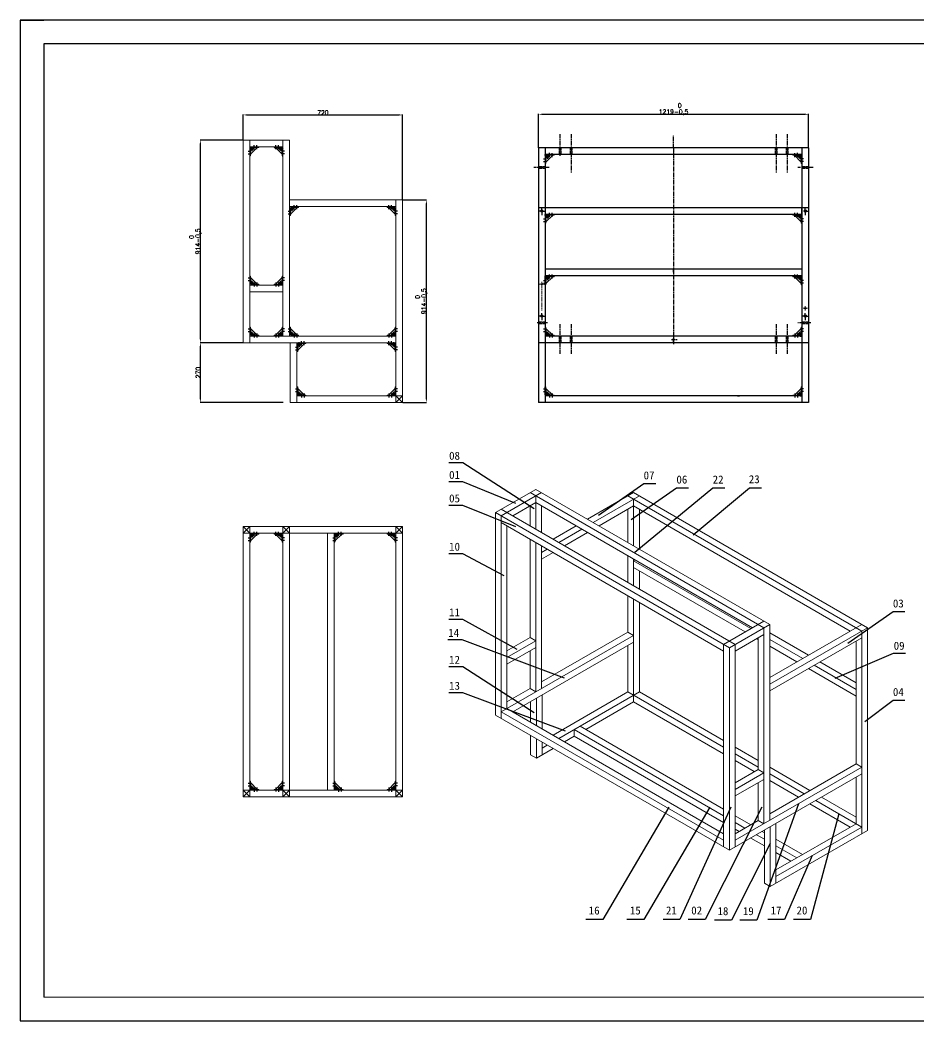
# Model space of a CAD drawing. Header units: millimetres. Extents: x -30327 to 34858, y 4015 to 75103.
# Drawn here: x -11425 to -7367, y 60062 to 64578 of the extents above; entities that cross this region are included whole.
import ezdxf

# ---------------------------------------------------------------- set-up
doc = ezdxf.new("R2010")
doc.units = ezdxf.units.MM
doc.linetypes.add('ACAD_ISO02W100', pattern=[15, 12, -3])
doc.linetypes.add('CENTER2', pattern=[28.575, 19.05, -3.175, 3.175, -3.175])
for name, color, linetype, lineweight in [('A-TITLEBLOCK', 7, 'Continuous', 18), ('cen', 1, 'CENTER2', 9), ('dim', 2, 'Continuous', 9)]:
    doc.layers.add(name, color=color, linetype=linetype, lineweight=lineweight)
for name, color, linetype in [('green', 3, 'ACAD_ISO02W100'), ('print', 30, 'Continuous'), ('red', 1, 'CENTER2')]:
    doc.layers.add(name, color=color, linetype=linetype)
doc.styles.add('GB', font='GBENOR.SHX', dxfattribs={"bigfont": 'gbcbig.shx'})
doc.styles.add('HZ', font='')
doc.styles.add('SLDTEXTSTYLE0', font='simfang.ttf', dxfattribs={"bigfont": 'bigfont'})
doc.styles.add('SLDTEXTSTYLE1', font='Gothic.ttf', dxfattribs={"width": 0.913})
doc.styles.get("Standard").update_dxf_attribs({"font": 'txt', "bigfont": 'gbcbig.shx'})
doc.styles.get('HZ').set_extended_font_data('SimSun')
doc.dimstyles.new('ISO-25', dxfattribs={"dimtxt": 20, "dimasz": 20, "dimexe": 1.25, "dimexo": 0.625, "dimtad": 1, "dimtxsty": 'Standard', "dimcen": 2.5, "dimadec": 0, "dimazin": 0, "dimtfac": 1, "dimtmove": 0, "dimatfit": 3, "dimfxl": 0, "dimarcsym": 0})

# ---------------------------------------------------------------- blocks, each defined once
blk = doc.blocks.new('DDD')
for p, q in [((4725.7, 13519.5), (4695.2, 13550)), ((4725.7, 13519.5), (4695.2, 13550)), ((4720.7, 13553.5), (4715, 13547.7)), ((4720.7, 13553.5), (4715, 13547.7)), ((4729.2, 13545), (4723.5, 13539.2)), ((4729.2, 13545), (4723.5, 13539.2))]:
    blk.add_line(p, q)
blk.add_lwpolyline([(4688.7, 13553.5), (4724.2, 13553.5, -0.414214), (4729.2, 13548.5), (4729.2, 13513)], format="xyb")
blk.add_lwpolyline([(4688.7, 13553.5), (4724.2, 13553.5, -0.414214), (4729.2, 13548.5), (4729.2, 13513)], format="xyb")
for points in [[(4688.7, 13553.5), (4688.7, 13550)], [(4688.7, 13553.5), (4688.7, 13550)], [(4688.7, 13550), (4695.2, 13550)], [(4688.7, 13550), (4695.2, 13550)], [(4725.7, 13519.5), (4725.7, 13513)], [(4725.7, 13519.5), (4725.7, 13513)], [(4725.7, 13513), (4729.2, 13513)], [(4725.7, 13513), (4729.2, 13513)]]:
    blk.add_lwpolyline(points)
blk.add_circle((4719.2, 13543.5), 1.75)
blk.add_circle((4719.2, 13543.5), 1.75)
blk.add_arc((4719.2, 13543.5), 6, 135, 315)
blk.add_arc((4719.2, 13543.5), 6, 135, 315)
at = {"layer": 'green'}
for p, q in [((4695.2, 13550), (4721.7, 13550)), ((4695.2, 13550), (4721.7, 13550)), ((4721.7, 13550), (4725.7, 13546)), ((4721.7, 13550), (4725.7, 13546)), ((4725.7, 13519.5), (4725.7, 13546)), ((4725.7, 13519.5), (4725.7, 13546))]:
    blk.add_line(p, q, dxfattribs=at)
at = {"layer": 'red'}
for p, q in [((4697.2, 13542), (4697.2, 13560.2)), ((4697.2, 13542), (4697.2, 13560.2)), ((4709.2, 13542.3), (4709.2, 13560.5)), ((4709.2, 13542.3), (4709.2, 13560.5)), ((4719.2, 13543.5), (4719.2, 13555.1)), ((4719.2, 13543.5), (4719.2, 13555.1)), ((4719.2, 13543.5), (4710.8, 13543.5)), ((4719.2, 13543.5), (4710.8, 13543.5)), ((4719.2, 13543.5), (4719.2, 13534.6)), ((4719.2, 13543.5), (4727.7, 13543.5)), ((4719.2, 13543.5), (4719.2, 13534.6)), ((4719.2, 13543.5), (4727.7, 13543.5)), ((4735.9, 13533.5), (4722.4, 13533.5)), ((4735.9, 13533.5), (4722.4, 13533.5)), ((4735.9, 13521.5), (4722.4, 13521.5)), ((4735.9, 13521.5), (4722.4, 13521.5))]:
    blk.add_line(p, q, dxfattribs=at)
blk = doc.blocks.new('Dartop Logo')
at = {"true_color": 0xc40018}
h = blk.add_hatch(color=12, dxfattribs=at)
h.set_gradient(color1=(196, 0, 24), color2=(196, 0, 24), tint=1)
h.paths.add_polyline_path([(30.39, -3.87), (33.08, -5.04), (35.99, -5.04), (35.99, -1.19), (33.59, -1.19), (30.46, 0.05), (17.94, 0.05), (17.94, -6.46), (30.12, -6.46), (30.12, -6.59), (30.12, -10.75), (18.31, -10.75), (30.46, -30.31), (32.87, -30.31, 0.279375), (34.63, -28.6), (34.63, -28.51), (34.84, -28.51, 0.143145), (38.15, -30.2), (59.27, -30.2), (59.27, -26.49), (38.06, -26.49, -0.414214), (35.75, -24.18), (35.75, -6.26), (30.39, -6.26)])
h.paths.add_polyline_path([(30.25, -10.84), (31.8, -10.84), (31.8, -26.02, -0.088936), (30.9, -26.94), (30.24, -26.94)], flags=16)
h = blk.add_hatch(color=12, dxfattribs=at)
h.set_gradient(color1=(196, 0, 24), color2=(196, 0, 24), tint=1)
h.paths.add_polyline_path([(59.24, -1.73), (57.36, -1.73), (57.36, 0.06), (53.06, 0.06), (53.06, -1.64), (44.29, -1.64), (44.29, 0.15), (39.7, 0.15), (39.7, -1.67), (37.16, -1.67), (37.16, -4.97), (45.54, -4.97), (45.54, -6.42), (37.73, -6.42), (37.73, -24.88), (56.26, -24.88, 0.414214), (59.15, -21.99), (59.15, -9.35, 0.414214), (56.26, -6.46), (51.36, -6.46), (51.36, -5.03), (59.24, -5.03)])
h.paths.add_polyline_path([(54.21, -9.59, -0.414214), (55.66, -11.04), (55.66, -12.1), (41.79, -12.1), (41.79, -9.59)], flags=16)
h.paths.add_polyline_path([(55.57, -14.33), (55.57, -17.01), (41.88, -17.01), (41.88, -14.33)], flags=16)
h.paths.add_polyline_path([(55.75, -19.43), (55.75, -20.57, -0.414214), (54.3, -22.02), (41.88, -22.02), (41.88, -19.43)], flags=16)
h = blk.add_hatch(color=12, dxfattribs=at)
h.set_gradient(color1=(196, 0, 24), color2=(196, 0, 24), tint=1)
h.paths.add_polyline_path([(12.18, 0), (0, 0), (0, -6.37), (12.18, -6.37)])
h = blk.add_hatch(color=12, dxfattribs=at)
h.set_gradient(color1=(196, 0, 24), color2=(196, 0, 24), tint=1)
h.paths.add_polyline_path([(11.79, -10.83), (0.03, -10.83), (0.03, -30.03)])
h = blk.add_hatch(color=12, dxfattribs=at)
h.set_gradient(color1=(196, 0, 24), color2=(196, 0, 24), tint=1)
h.paths.add_polyline_path([(15.05, -14.31), (5.44, -30.15), (25.01, -30.15)])
at = {"true_color": 0x646464}
h = blk.add_hatch(color=251, dxfattribs=at)
h.set_gradient(color1=(100, 100, 100), color2=(100, 100, 100), tint=1)
h.paths.add_polyline_path([(4.15, -33.43), (0.11, -33.43), (0.11, -41.5), (3.51, -41.5, 0.793016)])
h.paths.add_polyline_path([(3.57, -39.73), (2.16, -39.73), (2.16, -35.19), (3.42, -35.19, -0.671361)], flags=16)
h = blk.add_hatch(color=251, dxfattribs=at)
h.set_gradient(color1=(100, 100, 100), color2=(100, 100, 100), tint=1)
h.paths.add_polyline_path([(15.08, -33.36), (12.78, -33.36), (9.82, -41.51), (12, -41.51), (12.51, -40.06), (15.46, -40.06), (15.99, -41.52), (18.19, -41.52)])
h.paths.add_polyline_path([(14.9, -38.51), (13.07, -38.51), (13.97, -35.95)], flags=16)
h = blk.add_hatch(color=251, dxfattribs=at)
h.set_gradient(color1=(100, 100, 100), color2=(100, 100, 100), tint=1)
h.paths.add_polyline_path([(26.27, -33.36), (22.3, -33.36), (22.3, -41.51), (24.4, -41.51), (24.4, -38.28), (26.55, -41.54), (29.09, -41.54), (26.61, -38.3, 0.744055)])
h.paths.add_polyline_path([(24.38, -37.08), (24.38, -34.94), (25.32, -34.94, -0.796809), (25.3, -37.08)], flags=16)
h = blk.add_hatch(color=251, dxfattribs=at)
h.set_gradient(color1=(100, 100, 100), color2=(100, 100, 100), tint=1)
h.paths.add_polyline_path([(37.44, -33.4), (31.88, -33.4), (31.88, -35.16), (33.61, -35.16), (33.61, -41.52), (35.69, -41.52), (35.69, -35.16), (37.44, -35.16)])
h = blk.add_hatch(color=251, dxfattribs=at)
h.set_gradient(color1=(100, 100, 100), color2=(100, 100, 100), tint=1)
h.paths.add_polyline_path([(40.46, -37.41, 1), (48.83, -37.41, 1)])
h.paths.add_polyline_path([(46.8, -37.41, -1), (42.5, -37.41, -1)], flags=16)
h = blk.add_hatch(color=251, dxfattribs=at)
h.set_gradient(color1=(100, 100, 100), color2=(100, 100, 100), tint=1)
h.paths.add_polyline_path([(56.85, -33.38), (56.73, -33.38), (53.19, -33.38), (53.19, -37.19), (52.26, -37.19), (52.26, -38.73), (53.18, -38.73), (53.18, -41.5), (55.24, -41.5), (55.24, -38.72), (57.51, -38.72, 0.812304)])
h.paths.add_polyline_path([(55.21, -37.18), (55.21, -35.05), (56.39, -35.05, -0.778213), (56.27, -37.18)], flags=16)
blk = doc.blocks.new('DT-A2-TITLE')
for p, q in [((594, 420), (0, 420)), ((0, 420), (0, 420)), ((0, 420), (0, 0)), ((0, 420), (10, 420)), ((594, 0), (594, 420)), ((10, 410), (10, 10)), ((584, 410), (10, 410))]:
    blk.add_line(p, q)
at = {"layer": 'A-TITLEBLOCK', "color": 7}
for p, q in [((584, 410), (584, 10)), ((594, 0), (594, 297)), ((382, 10), (382, 45)), ((584, 45), (382, 45)), ((432, 45), (432, 10)), ((508, 45), (508, 10)), ((584, 35), (432, 35)), ((432, 25), (584.08, 25)), ((540, 10), (540, 25)), ((572, 10), (572, 25)), ((10, 10), (584, 10)), ((0, 0), (594, 0))]:
    blk.add_line(p, q, dxfattribs=at)
at = {"layer": 'A-TITLEBLOCK', "xscale": 0.6400000000000001, "yscale": 0.6400000000000001, "zscale": 0.6400000000000001}
blk.add_blockref('Dartop Logo', (388.65, 40.81), dxfattribs=at)
at = {"style": 'GB'}
for tag, p, height in [('#设计', (451.96, 38.52), 3.5), ('#品名', (523.32, 37.95), 3.5), ('#审核', (451.99, 28.1), 3.5), ('#图号', (526.67, 27.2), 3.5), ('#材料说明', (442.15, 13.59), 3), ('#数量', (520.33, 14.51), 3.5), ('#版本', (552.92, 14.47), 3.5)]:
    blk.add_attdef(tag, p, '', height=height, dxfattribs=at)
at = {"layer": 'A-TITLEBLOCK', "color": 7, "attachment_point": 1}
for s, insert, char_height, style in [('设计：', (434.47, 41.87), 2.646, 'SLDTEXTSTYLE0'), ('品名：', (510.43, 42.19), 2.646, 'SLDTEXTSTYLE0'), ('审核：', (434.47, 31.64), 2.646, 'SLDTEXTSTYLE0'), ('图号：', (510.4, 31.66), 2.646, 'SLDTEXTSTYLE0'), ('材料:', (434.47, 22.62), 2.646, 'SLDTEXTSTYLE0'), ('数量：', (510.35, 22.64), 2.646, 'SLDTEXTSTYLE0'), ('版本：', (542.59, 22.48), 2.646, 'SLDTEXTSTYLE0'), ('A2', (574.7, 19.21), 3.704, 'SLDTEXTSTYLE1')]:
    blk.add_mtext(s, dxfattribs=dict(at, insert=insert, char_height=char_height, style=style))
blk = doc.blocks.new('*D1256')
at = {"layer": 'Defpoints', "color": 0}
for p in [(-10610.6, 64036.2), (-10417.8, 64036.2), (-10417.8, 63122.2)]:
    blk.add_point(p, dxfattribs=at)
at = {"layer": 'dim', "color": 0, "lineweight": -2}
for p, q in [((-10418.4, 64036.2), (-10611.8, 64036.2)), ((-10610.6, 63142.2), (-10610.6, 64016.2)), ((-10418.4, 63122.2), (-10611.8, 63122.2))]:
    blk.add_line(p, q, dxfattribs=at)
at = {"layer": 'dim', "color": 0}
for points in [[(-10613.9, 64016.2), (-10607.2, 64016.2), (-10610.6, 64036.2)], [(-10613.9, 63142.2), (-10607.2, 63142.2), (-10610.6, 63122.2)]]:
    blk.add_solid(points, dxfattribs=at)
at = {"layer": 'dim', "color": 0, "insert": (-10636.2, 63579.2), "char_height": 20, "attachment_point": 5, "rotation": 90}
blk.add_mtext('914\\S 0^ -0,5;', dxfattribs=at)
blk = doc.blocks.new('*D1257')
at = {"layer": 'Defpoints', "color": 0}
for p in [(-10610.6, 63122.2), (-10417.8, 63122.2), (-10236.8, 62852.2)]:
    blk.add_point(p, dxfattribs=at)
at = {"layer": 'dim', "color": 0, "lineweight": -2}
for p, q in [((-10418.4, 63122.2), (-10611.8, 63122.2)), ((-10610.6, 62872.2), (-10610.6, 63102.2)), ((-10237.4, 62852.2), (-10611.8, 62852.2))]:
    blk.add_line(p, q, dxfattribs=at)
at = {"layer": 'dim', "color": 0}
for points in [[(-10613.9, 63102.2), (-10607.3, 63102.2), (-10610.6, 63122.2)], [(-10613.9, 62872.2), (-10607.3, 62872.2), (-10610.6, 62852.2)]]:
    blk.add_solid(points, dxfattribs=at)
at = {"layer": 'dim', "color": 0, "insert": (-10621.2, 62987.2), "char_height": 20, "attachment_point": 5, "rotation": 90}
blk.add_mtext('270', dxfattribs=at)
blk = doc.blocks.new('*D1258')
at = {"layer": 'Defpoints', "color": 0}
for p in [(-9697.8, 63766.2), (-9590.6, 63766.2), (-9697.8, 62852.2)]:
    blk.add_point(p, dxfattribs=at)
at = {"layer": 'dim', "color": 0, "lineweight": -2}
for p, q in [((-9697.1, 63766.2), (-9589.4, 63766.2)), ((-9590.6, 62872.2), (-9590.6, 63746.2)), ((-9697.1, 62852.2), (-9589.4, 62852.2))]:
    blk.add_line(p, q, dxfattribs=at)
at = {"layer": 'dim', "color": 0}
for points in [[(-9593.9, 63746.2), (-9587.3, 63746.2), (-9590.6, 63766.2)], [(-9593.9, 62872.2), (-9587.3, 62872.2), (-9590.6, 62852.2)]]:
    blk.add_solid(points, dxfattribs=at)
at = {"layer": 'dim', "color": 0, "insert": (-9616.2, 63309.2), "char_height": 20, "attachment_point": 5, "rotation": 90}
blk.add_mtext('914\\S 0^ -0,5;', dxfattribs=at)
blk = doc.blocks.new('*D1259')
at = {"layer": 'Defpoints', "color": 0}
for p in [(-9697.8, 64149.7), (-10417.8, 64036.2), (-9697.8, 63766.2)]:
    blk.add_point(p, dxfattribs=at)
at = {"layer": 'dim', "color": 0, "lineweight": -2}
for p, q in [((-10417.8, 64036.8), (-10417.8, 64150.9)), ((-10397.8, 64149.7), (-9717.8, 64149.7)), ((-9697.8, 63766.8), (-9697.8, 64150.9))]:
    blk.add_line(p, q, dxfattribs=at)
at = {"layer": 'dim', "color": 0}
for points in [[(-10397.8, 64153), (-10397.8, 64146.3), (-10417.8, 64149.7)], [(-9717.8, 64153), (-9717.8, 64146.3), (-9697.8, 64149.7)]]:
    blk.add_solid(points, dxfattribs=at)
at = {"layer": 'dim', "color": 0, "insert": (-10057.8, 64160.3), "char_height": 20, "attachment_point": 5}
blk.add_mtext('720', dxfattribs=at)
blk = doc.blocks.new('*D1260')
at = {"layer": 'Defpoints', "color": 0}
for p in [(-7865.6, 64152.6), (-9084.6, 64001.2), (-7865.6, 64001.2)]:
    blk.add_point(p, dxfattribs=at)
at = {"layer": 'dim', "color": 0, "lineweight": -2}
for p, q in [((-9084.6, 64001.8), (-9084.6, 64153.9)), ((-9064.6, 64152.6), (-7885.6, 64152.6)), ((-7865.6, 64001.8), (-7865.6, 64153.9))]:
    blk.add_line(p, q, dxfattribs=at)
at = {"layer": 'dim', "color": 0}
for points in [[(-9064.6, 64155.9), (-9064.6, 64149.3), (-9084.6, 64152.6)], [(-7885.6, 64155.9), (-7885.6, 64149.3), (-7865.6, 64152.6)]]:
    blk.add_solid(points, dxfattribs=at)
at = {"layer": 'dim', "color": 0, "insert": (-8475.1, 64178.2), "char_height": 20, "attachment_point": 5}
blk.add_mtext('1219\\S 0^ -0,5;', dxfattribs=at)

msp = doc.modelspace()

# ---------------------------------------------------------------- linework, layer by layer
for p, q in [((-10241.2701, 63972.1709), (-10271.7701, 64002.6709)), ((-10246.2554, 64006.1709), (-10252.0127, 64000.4135)), ((-10237.7701, 63997.6856), (-10243.5275, 63991.9283)), ((-9084.6261, 64001.1709), (-9084.6261, 62852.1709)), ((-7865.6261, 64001.1709), (-9084.6261, 64001.1709)), ((-9054.6261, 64001.1709), (-9054.6261, 62852.1709)), ((-7895.6261, 64001.1709), (-7895.6261, 62852.1709)), ((-7865.6261, 64001.1709), (-7865.6261, 62852.1709)), ((-9054.6261, 63966.1709), (-9054.6261, 63971.1709)), ((-9046.1408, 63971.1709), (-9054.6261, 63971.1709)), ((-7895.6261, 63971.1709), (-9054.6261, 63971.1709)), ((-7904.1114, 63971.1709), (-7895.6261, 63971.1709)), ((-7895.6261, 63966.1709), (-7895.6261, 63971.1709)), ((-7865.6261, 63731.1709), (-9084.6261, 63731.1709)), ((-9054.6261, 63731.1709), (-9054.6261, 63701.1709)), ((-7895.6261, 63701.1709), (-7895.6261, 63731.1709)), ((-7895.6261, 63701.1709), (-9054.6261, 63701.1709)), ((-9054.6261, 63701.1709), (-9054.6261, 63671.1709)), ((-9049.6261, 63701.1709), (-9054.6261, 63701.1709)), ((-9054.6261, 63696.1709), (-9054.6261, 63701.1709)), ((-7900.6261, 63701.1709), (-7895.6261, 63701.1709)), ((-7900.6261, 63701.1709), (-7895.6261, 63701.1709)), ((-7895.6261, 63671.1709), (-7895.6261, 63701.1709)), ((-7895.6261, 63701.1709), (-7895.6261, 62882.1709)), ((-7895.6261, 63696.1709), (-7895.6261, 63701.1709)), ((-7895.6261, 63696.1709), (-7895.6261, 63701.1709)), ((-7865.6261, 63701.1709), (-7865.6261, 63122.1709)), ((-7895.6261, 63453.1727), (-9054.6261, 63453.1727)), ((-7865.6261, 63450.6245), (-7865.6261, 62882.1709)), ((-7895.6261, 63423.1727), (-9054.6261, 63423.1727)), ((-9049.6261, 63423.1727), (-9054.6261, 63423.1727)), ((-9054.6261, 63418.1727), (-9054.6261, 63423.1727)), ((-7900.6261, 63423.1727), (-7895.6261, 63423.1727)), ((-7895.6261, 63418.1727), (-7895.6261, 63423.1727)), ((-9054.6261, 63160.6562), (-9054.6261, 63152.1709)), ((-7895.6261, 63152.1709), (-9054.6261, 63152.1709)), ((-9049.6261, 63152.1709), (-9054.6261, 63152.1709)), ((-7904.1114, 63152.1709), (-7895.6261, 63152.1709)), ((-7896.6261, 63149.1709), (-7895.6261, 63149.1709)), ((-7895.6261, 63157.1709), (-7895.6261, 63152.1709)), ((-7865.6261, 63122.1709), (-9084.6261, 63122.1709)), ((-9054.6261, 63122.1709), (-9054.6261, 62852.1709)), ((-7895.6261, 63122.1709), (-7895.6261, 62852.1709)), ((-9054.6261, 62890.6562), (-9054.6261, 62882.1709)), ((-7895.6261, 62882.1709), (-9054.6261, 62882.1709)), ((-9049.6261, 62882.1709), (-9054.6261, 62882.1709)), ((-8849.6261, 62882.1709), (-8854.6261, 62882.1709)), ((-8186.1114, 62882.1709), (-8177.6261, 62882.1709)), ((-7904.1114, 62882.1709), (-7895.6261, 62882.1709)), ((-7895.6261, 62887.1709), (-7895.6261, 62882.1709)), ((-7865.6261, 62852.1709), (-9084.6261, 62852.1709)), ((-9425.3272, 62580.3013), (-9489.0891, 62580.3013)), ((-9103.9077, 62373.1975), (-9425.3272, 62580.3013)), ((-9425.3272, 62493.8526), (-9489.0891, 62493.8526)), ((-9187.4489, 62397.0453), (-9425.3272, 62493.8526)), ((-8813.9477, 62343.7863), (-8609.4835, 62486.7589)), ((-8665.8693, 62325.0647), (-8461.4051, 62468.0374)), ((-8649.3946, 62177.0357), (-8297.7899, 62468.0374)), ((-8609.4835, 62486.7589), (-8555.7336, 62486.7589)), ((-8461.4051, 62468.0374), (-8407.6552, 62468.0374)), ((-8386.4487, 62254.9663), (-8131.8701, 62468.0374)), ((-8297.7899, 62468.0374), (-8244.04, 62468.0374)), ((-8131.8701, 62468.0374), (-8078.1203, 62468.0374)), ((-9425.3272, 62387.9211), (-9489.0891, 62387.9211)), ((-9187.4489, 62291.1138), (-9425.3272, 62387.9211)), ((-9425.3272, 62169.8947), (-9489.0891, 62169.8947)), ((-9240.1187, 62069.7638), (-9425.3272, 62169.8947)), ((-9425.3272, 61873.9522), (-9489.0891, 61873.9522)), ((-9181.3162, 61737.2292), (-9425.3272, 61873.9522)), ((-7688.8472, 61765.921), (-7484.383, 61908.8936)), ((-7484.383, 61908.8936), (-7430.6331, 61908.8936)), ((-9429.384, 61781.2986), (-9493.1459, 61781.2986)), ((-8966.4674, 61608.7669), (-9429.384, 61781.2986)), ((-7745.5426, 61608.8781), (-7481.766, 61722.1264)), ((-7481.766, 61722.1264), (-7428.0162, 61722.1264)), ((-9425.3272, 61659.8575), (-9489.0891, 61659.8575)), ((-9103.4859, 61452.6855), (-9425.3272, 61659.8575)), ((-9425.3272, 61542.5675), (-9489.0891, 61542.5675)), ((-8962.4107, 61370.0358), (-9425.3272, 61542.5675)), ((-7611.0575, 61412.8844), (-7484.383, 61509.6917)), ((-7484.383, 61509.6917), (-7430.6331, 61509.6917)), ((-8497.0625, 61026.6402), (-8794.5247, 60520.5328)), ((-8311.5435, 61026.6402), (-8609.0057, 60520.5328)), ((-8216.0661, 61026.6402), (-8446.1103, 60520.5328)), ((-8076.3414, 61026.6402), (-8332.017, 60520.5328)), ((-7911.3144, 61042.0457), (-8098.8565, 60517.4935)), ((-7729.4491, 60997.0457), (-7856.7757, 60520.5328)), ((-8038.6202, 60863.4225), (-8213.3767, 60517.4935)), ((-7848.9596, 60808.0463), (-7973.7787, 60520.5328)), ((-8794.5247, 60520.5328), (-8870.8701, 60520.5328)), ((-8609.0057, 60520.5328), (-8685.3511, 60520.5328)), ((-8446.1103, 60520.5328), (-8522.4556, 60520.5328)), ((-8332.017, 60520.5328), (-8408.3624, 60520.5328)), ((-8213.3767, 60517.4935), (-8289.7221, 60517.4935)), ((-8098.8565, 60517.4935), (-8175.2018, 60517.4935)), ((-7973.7787, 60520.5328), (-8050.124, 60520.5328)), ((-7856.7757, 60520.5328), (-7933.1211, 60520.5328))]:
    msp.add_line(p, q)
for points in [[(-10278.2701, 64006.1709), (-10278.2701, 64002.6709)], [(-10278.2701, 64002.6709), (-10271.7701, 64002.6709)], [(-10241.2701, 63972.1709), (-10241.2701, 63965.6709)], [(-10241.2701, 63965.6709), (-10237.7701, 63965.6709)]]:
    msp.add_lwpolyline(points)
for points in [[(-9054.6261, 63382.6727), (-9054.6261, 63418.1727, -0.414213562), (-9049.6261, 63423.1727), (-9014.1261, 63423.1727)], [(-9014.1261, 62882.1709), (-9049.6261, 62882.1709, -0.414213562), (-9054.6261, 62887.1709), (-9054.6261, 62922.6709)], [(-7895.6261, 62922.6709), (-7895.6261, 62887.1709, -0.414213562), (-7900.6261, 62882.1709), (-7936.1261, 62882.1709)]]:
    msp.add_lwpolyline(points, format="xyb")
for centre, radius in [((-10247.7701, 63996.1709), 1.75), ((-9069.6261, 63716.1709), 5), ((-7880.6261, 63716.1709), 5), ((-9069.6261, 63386.6766), 3), ((-7880.6261, 63277.1709), 3), ((-9069.6261, 63242.1709), 5), ((-7880.6261, 63242.1709), 5), ((-8475.1261, 63137.1709), 2.5)]:
    msp.add_circle(centre, radius)
for centre, radius, start, end in [((-10247.7701, 63996.1709), 6, 135, 315), ((-9069.6261, 63386.6766), 2.5, 225, 135), ((-7880.6261, 63277.1709), 2.5, 45, 315), ((-8475.1261, 63137.1709), 3, 0, 270)]:
    msp.add_arc(centre, radius, start, end)
at = {"layer": 'cen'}
for p, q in [((-8475.1261, 63984.1709), (-8475.1261, 63999.1709)), ((-8475.1261, 63984.1709), (-8475.1261, 63969.1709)), ((-9069.6261, 63386.6766), (-9079.6261, 63386.6766)), ((-9069.6261, 63386.6766), (-9069.6261, 63396.6766)), ((-9069.6261, 63386.6766), (-9059.6261, 63386.6766)), ((-9069.6261, 63386.6766), (-9069.6261, 63267.1709)), ((-7880.6261, 63277.1709), (-7890.6261, 63277.1709)), ((-7880.6261, 63277.1709), (-7880.6261, 63287.1709)), ((-7880.6261, 63277.1709), (-7880.6261, 63267.1709)), ((-7880.6261, 63277.1709), (-7870.6261, 63277.1709))]:
    msp.add_line(p, q, dxfattribs=at)
msp.add_lwpolyline([(-8475.1261, 63968.9109), (-8475.1261, 63995.6709)], dxfattribs=at)
at = {"layer": 'dim', "lineweight": 9}
for p, q in [((-10417.7701, 64036.1709), (-10417.7701, 63122.1709)), ((-10417.7701, 64036.1709), (-10387.7701, 64036.1709)), ((-10387.7701, 64036.1709), (-10387.7701, 63122.1709)), ((-10237.7701, 64036.1709), (-10387.7701, 64036.1709)), ((-10237.7701, 64036.1709), (-10237.7701, 63152.1709)), ((-10237.7701, 64036.1709), (-10207.7701, 64036.1709)), ((-10207.7701, 64036.1709), (-10207.7701, 63152.1709)), ((-10387.7701, 64006.1709), (-10237.7701, 64006.1709)), ((-10207.7701, 63766.1709), (-9697.7701, 63766.1709)), ((-9727.7701, 63766.1709), (-9727.7701, 62852.1709)), ((-9697.7701, 63766.1709), (-9697.7701, 62852.1709)), ((-10207.7701, 63736.1709), (-9727.7701, 63736.1709)), ((-10387.7701, 63382.1709), (-10237.7701, 63382.1709)), ((-10387.7701, 63352.1709), (-10237.7701, 63352.1709)), ((-10387.7701, 63152.1709), (-9727.7701, 63152.1709)), ((-10417.7701, 63122.1709), (-10387.7701, 63122.1709)), ((-10387.7701, 63122.1709), (-9727.7701, 63122.1709)), ((-10174.7701, 62882.1709), (-9697.7701, 62882.1709)), ((-10204.7701, 62852.1709), (-9697.7701, 62852.1709))]:
    msp.add_line(p, q, dxfattribs=at)
at = {"layer": 'dim'}
for p, q in [((-10204.7701, 63122.1709), (-10204.7701, 62852.1709)), ((-10174.7701, 63122.1709), (-10174.7701, 62852.1709)), ((-9727.7701, 62852.1709), (-9697.7701, 62882.1709)), ((-9697.7701, 62852.1709), (-9727.7701, 62882.1709)), ((-9278.7686, 62355.5457), (-9096.9032, 62460.5457)), ((-9096.9032, 62460.5457), (-8041.2183, 61851.0457)), ((-9252.7878, 62340.5457), (-9070.9225, 62445.5457)), ((-9122.884, 62445.5457), (-8067.199, 61836.0457)), ((-9096.9032, 62430.5457), (-9096.9032, 62280.5457)), ((-9096.9032, 62430.5457), (-9096.9032, 62280.5457)), ((-8863.0764, 62325.5457), (-8655.2303, 62445.5457)), ((-8837.0956, 62310.5457), (-8629.2495, 62430.5457)), ((-8681.211, 62430.5457), (-7625.5261, 61821.0457)), ((-8655.2303, 62445.5457), (-7599.5453, 61836.0457)), ((-8655.2303, 62415.5457), (-8655.2303, 62205.5457)), ((-8655.2303, 62415.5457), (-8655.2303, 62205.5457)), ((-9252.7878, 62370.5457), (-8197.1028, 61761.0457)), ((-9200.8263, 62340.5457), (-9096.9032, 62400.5457)), ((-9122.884, 62385.5457), (-9122.884, 62295.5457)), ((-9096.9032, 62400.5457), (-8119.1605, 61836.0457)), ((-9070.9225, 62385.5457), (-9070.9225, 62265.5457)), ((-8811.1148, 62295.5457), (-8655.2303, 62385.5457)), ((-8681.211, 62370.5457), (-8681.211, 62220.5457)), ((-8655.2303, 62385.5457), (-7677.4876, 61821.0457)), ((-8629.2495, 62370.5457), (-8629.2495, 62190.5457)), ((-9278.7686, 62355.5457), (-9278.7686, 61441.5457)), ((-9278.7686, 62355.5457), (-8223.0836, 61746.0457)), ((-9252.7878, 62340.5457), (-9226.807, 62355.5457)), ((-9252.7878, 62340.5457), (-9252.7878, 61426.5457)), ((-10417.7701, 62292.3824), (-10417.7701, 61073.3824)), ((-10417.7701, 62292.3824), (-9697.7701, 62292.3824)), ((-10417.7701, 62262.3824), (-10387.7701, 62292.3824)), ((-10387.7701, 62262.3824), (-10417.7701, 62292.3824)), ((-10387.7701, 62292.3824), (-10387.7701, 61073.3824)), ((-10237.7701, 62292.3824), (-10237.7701, 61073.3824)), ((-10237.7701, 62262.3824), (-10207.7701, 62292.3824)), ((-10207.7701, 62262.3824), (-10237.7701, 62292.3824)), ((-10207.7701, 62292.3824), (-10207.7701, 61073.3824)), ((-9727.7701, 62292.3824), (-9727.7701, 61073.3824)), ((-9727.7701, 62262.3824), (-9697.7701, 62292.3824)), ((-9697.7701, 62262.3824), (-9727.7701, 62292.3824)), ((-9697.7701, 62292.3824), (-9697.7701, 61073.3824)), ((-9252.7878, 62310.5457), (-8249.0643, 61731.0457)), ((-9226.807, 62295.5457), (-9226.807, 61471.5457)), ((-9018.9609, 62235.5457), (-8915.0379, 62295.5457)), ((-8992.9802, 62220.5457), (-8889.0571, 62280.5457)), ((-10417.7701, 62262.3824), (-9697.7701, 62262.3824)), ((-10036.7652, 62262.3824), (-10036.7652, 61103.3824)), ((-10006.7652, 62262.3824), (-10006.7652, 61103.3824)), ((-9122.884, 62235.5457), (-9122.884, 61791.5457)), ((-8966.9994, 62205.5457), (-8863.0764, 62265.5457)), ((-9096.9032, 62220.5457), (-9096.9032, 61546.5457)), ((-9096.9032, 62220.5457), (-9096.9032, 61576.5457)), ((-9070.9225, 62205.5457), (-9070.9225, 61561.5457)), ((-9070.9225, 62175.5457), (-9044.9417, 62190.5457)), ((-9070.9225, 62145.5457), (-9018.9609, 62175.5457)), ((-8681.211, 62160.5457), (-8681.211, 62040.5457)), ((-8655.2303, 62145.5457), (-8655.2303, 62025.5457)), ((-8655.2303, 62145.5457), (-8655.2303, 62025.5457)), ((-8655.2303, 62137.5457), (-8648.3021, 62141.5457)), ((-8655.2303, 62137.5457), (-8126.0887, 61832.0457)), ((-8655.2303, 62107.5457), (-8152.0695, 61817.0457)), ((-8629.2495, 62092.5457), (-8629.2495, 62010.5457)), ((-8681.211, 61980.5457), (-8681.211, 61816.5457)), ((-8655.2303, 61965.5457), (-8655.2303, 61501.5457)), ((-8655.2303, 61965.5457), (-8655.2303, 61531.5457)), ((-8629.2495, 61950.5457), (-8629.2495, 61546.5457)), ((-8249.0643, 61761.0457), (-8067.199, 61866.0457)), ((-8223.0836, 61746.0457), (-8041.2183, 61851.0457)), ((-8067.199, 61836.0457), (-8067.199, 60952.0457)), ((-8067.199, 61836.0457), (-8067.199, 60952.0457)), ((-8041.2183, 61851.0457), (-8041.2183, 60967.0457)), ((-8041.2183, 61851.0457), (-8041.2183, 60967.0457)), ((-8041.2183, 61611.0457), (-7625.5261, 61851.0457)), ((-8041.2183, 61581.0457), (-7599.5453, 61836.0457)), ((-7599.5453, 61836.0457), (-7599.5453, 60922.0457)), ((-7599.5453, 61836.0457), (-7599.5453, 60922.0457)), ((-9252.7878, 61456.5457), (-8655.2303, 61801.5457)), ((-9226.807, 61731.5457), (-9122.884, 61791.5457)), ((-9122.884, 61791.5457), (-9096.9032, 61776.5457)), ((-9070.9225, 61591.5457), (-8681.211, 61816.5457)), ((-8681.211, 61816.5457), (-8655.2303, 61801.5457)), ((-8197.1028, 61731.0457), (-8067.199, 61806.0457)), ((-8100.108, 61787.0457), (-8093.1798, 61783.0457)), ((-8093.1798, 61791.0457), (-8093.1798, 61197.0457)), ((-8041.2183, 61813.0457), (-7866.2811, 61712.0457)), ((-8041.2183, 61551.0457), (-7625.5261, 61791.0457)), ((-8041.2183, 61783.0457), (-7892.2619, 61697.0457)), ((-7625.5261, 61821.0457), (-7625.5261, 60907.0457)), ((-9226.807, 61701.5457), (-9096.9032, 61776.5457)), ((-9226.807, 61671.5457), (-9096.9032, 61746.5457)), ((-9200.8263, 61456.5457), (-8655.2303, 61771.5457)), ((-9122.884, 61731.5457), (-9122.884, 61561.5457)), ((-8681.211, 61756.5457), (-8681.211, 61546.5457)), ((-8249.0643, 61761.0457), (-8249.0643, 60847.0457)), ((-8223.0836, 61746.0457), (-8223.0836, 60832.0457)), ((-8223.0836, 61746.0457), (-8223.0836, 60832.0457)), ((-8197.1028, 61761.0457), (-8197.1028, 60847.0457)), ((-8041.2183, 61753.0457), (-7918.2426, 61682.0457)), ((-7651.5068, 61776.0457), (-7651.5068, 61222.0457)), ((-7866.2811, 61652.0457), (-7651.5068, 61528.0457)), ((-7840.3004, 61667.0457), (-7651.5068, 61558.0457)), ((-7814.3196, 61682.0457), (-7651.5068, 61588.0457)), ((-9226.807, 61501.5457), (-9122.884, 61561.5457)), ((-9122.884, 61561.5457), (-9096.9032, 61546.5457)), ((-9094.3051, 61518.0457), (-9094.3051, 61395.0457)), ((-9068.3244, 61533.0457), (-9068.3244, 61380.0457)), ((-9018.9609, 61351.5457), (-8681.211, 61546.5457)), ((-8992.9802, 61336.5457), (-8629.2495, 61546.5457)), ((-8681.211, 61546.5457), (-8249.0643, 61297.0457)), ((-8629.2495, 61546.5457), (-8249.0643, 61327.0457)), ((-9226.807, 61471.5457), (-8249.0643, 60907.0457)), ((-9120.2859, 61503.0457), (-9120.2859, 61410.0457)), ((-8870.8706, 61377.0457), (-8655.2303, 61501.5457)), ((-8655.2303, 61501.5457), (-8249.0643, 61267.0457)), ((-9278.7686, 61441.5457), (-8223.0836, 60832.0457)), ((-9252.7878, 61456.5457), (-8249.0643, 60877.0457)), ((-8922.8321, 61377.0457), (-8249.0643, 60988.0457)), ((-8922.8321, 61347.0457), (-8922.8321, 61377.0457)), ((-8896.8513, 61392.0457), (-8249.0643, 61018.0457)), ((-9120.2859, 61350.0457), (-9120.2859, 61263.0457)), ((-9094.3051, 61335.0457), (-9094.3051, 61248.0457)), ((-8966.9994, 61321.5457), (-8922.8321, 61347.0457)), ((-8922.8321, 61347.0457), (-8249.0643, 60958.0457)), ((-9094.3051, 61248.0457), (-9018.9609, 61291.5457)), ((-9068.3244, 61320.0457), (-9068.3244, 61263.0457)), ((-9068.3244, 61293.0457), (-9044.9417, 61306.5457)), ((-8197.1028, 61297.0457), (-8093.1798, 61237.0457)), ((-9120.2859, 61263.0457), (-9094.3051, 61248.0457)), ((-8197.1028, 61267.0457), (-8093.1798, 61207.0457)), ((-8197.1028, 61237.0457), (-8110.5003, 61187.0457)), ((-8197.1028, 60877.0457), (-7625.5261, 61207.0457)), ((-8197.1028, 61137.0457), (-8093.1798, 61197.0457)), ((-8093.1798, 61197.0457), (-8067.199, 61182.0457)), ((-8041.2183, 60997.0457), (-7651.5068, 61222.0457)), ((-8041.2183, 61207.0457), (-7859.3529, 61102.0457)), ((-7625.5261, 61207.0457), (-7651.5068, 61222.0457)), ((-8223.0836, 60832.0457), (-7625.5261, 61177.0457)), ((-8197.1028, 61107.0457), (-8067.199, 61182.0457)), ((-8197.1028, 61077.0457), (-8067.199, 61152.0457)), ((-8041.2183, 61177.0457), (-7885.3337, 61087.0457)), ((-8041.2183, 61147.0457), (-7911.3144, 61072.0457)), ((-7651.5068, 61162.0457), (-7651.5068, 60952.0457)), ((-10417.7701, 61103.3824), (-9697.7701, 61103.3824)), ((-10417.7701, 61073.3824), (-10387.7701, 61103.3824)), ((-10417.7701, 61103.3824), (-10387.7701, 61073.3824)), ((-10237.7701, 61073.3824), (-10207.7701, 61103.3824)), ((-10237.7701, 61103.3824), (-10207.7701, 61073.3824)), ((-9727.7701, 61073.3824), (-9697.7701, 61103.3824)), ((-9727.7701, 61103.3824), (-9697.7701, 61073.3824)), ((-8093.1798, 61137.0457), (-8093.1798, 60967.0457)), ((-10417.7701, 61073.3824), (-9697.7701, 61073.3824)), ((-7833.3722, 61057.0457), (-7625.5261, 60937.0457)), ((-7807.3914, 61072.0457), (-7651.5068, 60982.0457)), ((-7859.3529, 61042.0457), (-7677.4876, 60937.0457)), ((-8197.1028, 60988.0457), (-8126.9548, 60947.5457)), ((-8197.1028, 60907.0457), (-8093.1798, 60967.0457)), ((-8067.199, 60952.0457), (-8093.1798, 60967.0457)), ((-8197.1028, 60958.0457), (-8152.9355, 60932.5457)), ((-8197.1028, 60928.0457), (-8178.9163, 60917.5457)), ((-8064.6009, 60923.5457), (-8064.6009, 60683.5457)), ((-8038.6202, 60938.5457), (-8038.6202, 60668.5457)), ((-8038.6202, 60668.5457), (-7599.5453, 60922.0457)), ((-8012.6394, 60953.5457), (-8012.6394, 60683.5457)), ((-8012.6394, 60743.5457), (-7651.5068, 60952.0457)), ((-8012.6394, 60713.5457), (-7625.5261, 60937.0457)), ((-8126.9548, 60887.5457), (-8064.6009, 60851.5457)), ((-8100.974, 60902.5457), (-8064.6009, 60881.5457)), ((-8074.9932, 60917.5457), (-8064.6009, 60911.5457)), ((-8012.6394, 60881.5457), (-7893.1279, 60812.5457)), ((-8012.6394, 60851.5457), (-7919.1087, 60797.5457)), ((-8012.6394, 60821.5457), (-7945.0894, 60782.5457)), ((-8064.6009, 60683.5457), (-8038.6202, 60668.5457))]:
    msp.add_line(p, q, dxfattribs=at)
at = {"layer": 'green'}
for p, q in [((-10271.7701, 64002.6709), (-10245.2701, 64002.6709)), ((-10245.2701, 64002.6709), (-10241.2701, 63998.6709)), ((-10241.2701, 63972.1709), (-10241.2701, 63998.6709)), ((-8991.6261, 64001.1709), (-8991.6261, 63971.1709)), ((-8983.6261, 64001.1709), (-8983.6261, 63971.1709)), ((-8941.6261, 64001.1709), (-8941.6261, 63971.1709)), ((-8933.6261, 64001.1709), (-8933.6261, 63971.1709)), ((-8016.6261, 64001.1709), (-8016.6261, 63971.1709)), ((-8008.6261, 64001.1709), (-8008.6261, 63971.1709)), ((-8008.6261, 64001.1709), (-8008.6261, 63971.1709)), ((-7966.6261, 64001.1709), (-7966.6261, 63971.1709)), ((-7958.6261, 64001.1709), (-7958.6261, 63971.1709)), ((-9054.6261, 63916.1709), (-9084.6261, 63916.1709)), ((-9054.6261, 63908.1709), (-9084.6261, 63908.1709)), ((-7865.6261, 63916.1709), (-7895.6261, 63916.1709)), ((-7865.6261, 63908.1709), (-7895.6261, 63908.1709)), ((-9054.6261, 63215.1709), (-9084.6261, 63215.1709)), ((-9054.6261, 63207.1709), (-9084.6261, 63207.1709)), ((-7865.6261, 63215.1709), (-7895.6261, 63215.1709)), ((-7865.6261, 63207.1709), (-7895.6261, 63207.1709)), ((-8991.6261, 63152.1709), (-8991.6261, 63122.1709)), ((-8983.6261, 63152.1709), (-8983.6261, 63122.1709)), ((-8941.6261, 63152.1709), (-8941.6261, 63122.1709)), ((-8933.6261, 63152.1709), (-8933.6261, 63122.1709)), ((-8016.6261, 63152.1709), (-8016.6261, 63122.1709)), ((-8008.6261, 63152.1709), (-8008.6261, 63122.1709)), ((-8008.6261, 63152.1709), (-8008.6261, 63122.1709)), ((-7966.6261, 63152.1709), (-7966.6261, 63122.1709)), ((-7958.6261, 63152.1709), (-7958.6261, 63122.1709))]:
    msp.add_line(p, q, dxfattribs=at)
at = {"layer": 'print'}
msp.add_lwpolyline([(-11424.6499, 60062.0396), (-5037.9619, 60062.0396), (-5037.9619, 64577.8796), (-11424.6499, 64577.8796)], close=True, dxfattribs=at)
at = {"layer": 'red'}
for p, q in [((-8987.6261, 64062.512), (-8987.6261, 63965.0944)), ((-8937.6261, 64062.512), (-8937.6261, 63890.4712)), ((-8475.1261, 64001.1709), (-8475.1261, 64058.734)), ((-8012.6261, 64062.512), (-8012.6261, 63890.4712)), ((-7962.6261, 64062.512), (-7962.6261, 63890.4712)), ((-10257.7701, 63995.007), (-10257.7701, 64013.2007)), ((-10247.7701, 63996.1709), (-10256.1822, 63996.1709)), ((-10247.7701, 63996.1709), (-10247.7701, 64007.8333)), ((-10247.7701, 63996.1709), (-10239.2701, 63996.1856)), ((-10247.7701, 63996.1709), (-10247.7701, 63987.2911)), ((-8475.1261, 64001.1709), (-8475.1261, 63121.0045)), ((-10231.1427, 63986.1709), (-10244.5724, 63986.1709)), ((-9036.8063, 63912.1709), (-9106.1986, 63912.1709)), ((-7844.3237, 63912.1709), (-7913.7159, 63912.1709)), ((-9069.6261, 63716.1709), (-9069.6261, 63729.4738)), ((-7880.6261, 63716.1709), (-7880.6261, 63729.4738)), ((-9069.6261, 63716.1709), (-9081.0744, 63716.1709)), ((-9069.6261, 63716.1709), (-9069.6261, 63697.3851)), ((-9069.6261, 63716.1709), (-9057.9099, 63716.1709)), ((-7880.6261, 63716.1709), (-7868.9099, 63716.1709)), ((-7880.6261, 63716.1709), (-7880.6261, 63697.3851)), ((-8475.1261, 63440.1411), (-8475.1261, 63457.1894)), ((-8475.1261, 63439.7168), (-8475.1261, 63434.6254)), ((-9069.6261, 63242.1709), (-9081.0744, 63242.1709)), ((-9069.6261, 63242.1709), (-9069.6261, 63255.4738)), ((-9069.6261, 63242.1709), (-9057.9099, 63242.1709)), ((-9069.6261, 63242.1709), (-9069.6261, 63223.3851)), ((-7880.6261, 63242.1709), (-7892.0744, 63242.1709)), ((-7880.6261, 63242.1709), (-7880.6261, 63255.4738)), ((-7880.6261, 63242.1709), (-7880.6261, 63223.3851)), ((-7880.6261, 63242.1709), (-7868.9099, 63242.1709)), ((-9043.2678, 63211.1709), (-9093.1765, 63211.1709)), ((-8987.6261, 63205.016), (-8987.6261, 63070.7266)), ((-8937.6261, 63205.016), (-8937.6261, 63070.7266)), ((-8012.6261, 63205.016), (-8012.6261, 63070.7266)), ((-7962.6261, 63205.016), (-7962.6261, 63070.7266)), ((-7855.7792, 63211.1709), (-7913.7955, 63211.1709)), ((-8484.6959, 63137.1709), (-8457.3872, 63137.1709)), ((-8475.1261, 63152.1709), (-8475.1261, 63115.0098)), ((-8475.1261, 63122.1709), (-8475.1261, 63137.1709))]:
    msp.add_line(p, q, dxfattribs=at)

# ---------------------------------------------------------------- block references
at = {"xscale": 10.752, "yscale": 10.752, "zscale": 10.752}
msp.add_blockref('DT-A2-TITLE', (-11424.6499, 60062.0396), dxfattribs=at).add_auto_attribs({'#设计': '卫吉祥', '#审核': '邓健 蔡宇强', '#材料说明': '6061铝型材 T6', '#品名': '60寸箱体杆件装配图', '#图号': 'PD-60D11-01', '#数量': '1', '#版本': '1.0'})
at = {"layer": 'dim', "xscale": -1}
for p in [(-5658.5399, 50452.6874), (-4325.396, 50417.6874), (-5478.5399, 50182.6874), (-4325.396, 50147.6874), (-4325.396, 49869.6892), (-5445.5399, 49568.6874), (-5658.5399, 48708.8989), (-5277.535, 48708.8989)]:
    msp.add_blockref('DDD', p, dxfattribs=at)
at = {"layer": 'dim'}
for p in [(-14967.0002, 50452.6874), (-12624.8563, 50417.6874), (-14457.0002, 50182.6874), (-12624.8563, 50147.6874), (-12624.8563, 49869.6892), (-14457.0002, 49568.6874), (-14967.0002, 48708.8989), (-14457.0002, 48708.8989)]:
    msp.add_blockref('DDD', p, dxfattribs=at)
at = {"layer": 'dim', "rotation": 180}
for p in [(-5658.5399, 76935.6544), (-5658.5399, 76705.6544), (-5478.5399, 76705.6544), (-4325.396, 76705.6544), (-5445.5399, 76435.6544), (-4325.396, 76435.6544), (-5658.5399, 74656.8659), (-5277.535, 74656.8659)]:
    msp.add_blockref('DDD', p, dxfattribs=at)
at = {"layer": 'dim', "xscale": -1, "rotation": 180}
for p in [(-14967.0002, 76935.6544), (-14967.0002, 76705.6544), (-14457.0002, 76705.6544), (-12624.8563, 76705.6544), (-14457.0002, 76435.6544), (-12624.8563, 76435.6544), (-14967.0002, 74656.8659), (-14457.0002, 74656.8659)]:
    msp.add_blockref('DDD', p, dxfattribs=at)

# ---------------------------------------------------------------- texts
at = {"style": 'HZ'}
for s, p in [('08    ', (-9487.9994, 62594.12)), ('01    ', (-9487.9994, 62507.6713)), ('      07 ', (-8757.5618, 62505.4805)), ('      06 ', (-8609.4835, 62486.7589)), ('      22 ', (-8445.8682, 62486.7589)), ('23', (-8135.4515, 62488.0023)), ('05    ', (-9487.9994, 62401.7398)), ('10   ', (-9487.9994, 62183.7134)), ('      03 ', (-7632.4614, 61927.6152)), ('11  ', (-9487.9994, 61887.7709)), ('14', (-9492.0562, 61795.1173)), ('      09 ', (-7628.8671, 61736.9423)), ('12 ', (-9487.9994, 61673.6762)), ('13', (-9487.9994, 61556.3862)), ('      04 ', (-7632.4614, 61528.4133)), ('16', (-8857.755, 60542.5458)), ('15', (-8672.236, 60542.5458)), ('21', (-8509.3405, 60542.5458)), ('02', (-8395.2473, 60542.5458)), ('18', (-8276.607, 60539.5064)), ('19', (-8162.0867, 60539.5064)), ('17', (-8037.0089, 60542.5458)), ('20', (-7920.0059, 60542.5458))]:
    msp.add_text(s, height=36.11846, dxfattribs=at).set_placement(p)

# ---------------------------------------------------------------- dimensions: what is measured, and where the dimension line sits
at = {"layer": 'dim'}
dim = msp.add_linear_dim(base=(-9697.7701, 64149.674), p1=(-10417.7701, 64036.1709), p2=(-9697.7701, 63766.1709), dimstyle='ISO-25', dxfattribs=at)
dim.commit()
dim.dimension.update_dxf_attribs({"geometry": '*D1259', "text_midpoint": (-10057.7701, 64160.299)})
dim = msp.add_linear_dim(base=(-7865.6261, 64152.6041), p1=(-9084.6261, 64001.1709), p2=(-7865.6261, 64001.1709), dimstyle='ISO-25', override={"dimgap": 0.625, "dimtol": 1, "dimlim": 0, "dimtm": 0.5}, dxfattribs=at)
dim.commit()
dim.dimension.update_dxf_attribs({"geometry": '*D1260', "text_midpoint": (-8475.1261, 64178.2291)})
for base, p1, p2, picture, middle in [((-10610.5617, 64036.1709), (-10417.7701, 63122.1709), (-10417.7701, 64036.1709), '*D1256', (-10636.1867, 63579.1709)), ((-9590.6064, 63766.1709), (-9697.7701, 62852.1695), (-9697.7701, 63766.1709), '*D1258', (-9616.2314, 63309.1702))]:
    dim = msp.add_linear_dim(base=base, p1=p1, p2=p2, angle=90, dimstyle='ISO-25', override={"dimgap": 0.625, "dimtol": 1, "dimlim": 0, "dimtm": 0.5}, dxfattribs=at)
    dim.commit()
    dim.dimension.update_dxf_attribs({"geometry": picture, "text_midpoint": middle})
dim = msp.add_linear_dim(base=(-10610.5955, 63122.1709), p1=(-10236.7701, 62852.1695), p2=(-10417.7701, 63122.1709), angle=90, text='270', dimstyle='ISO-25', dxfattribs=at)
dim.commit()
dim.dimension.update_dxf_attribs({"geometry": '*D1257', "text_midpoint": (-10621.2205, 62987.1702)})

doc.saveas('drawing.dxf')
